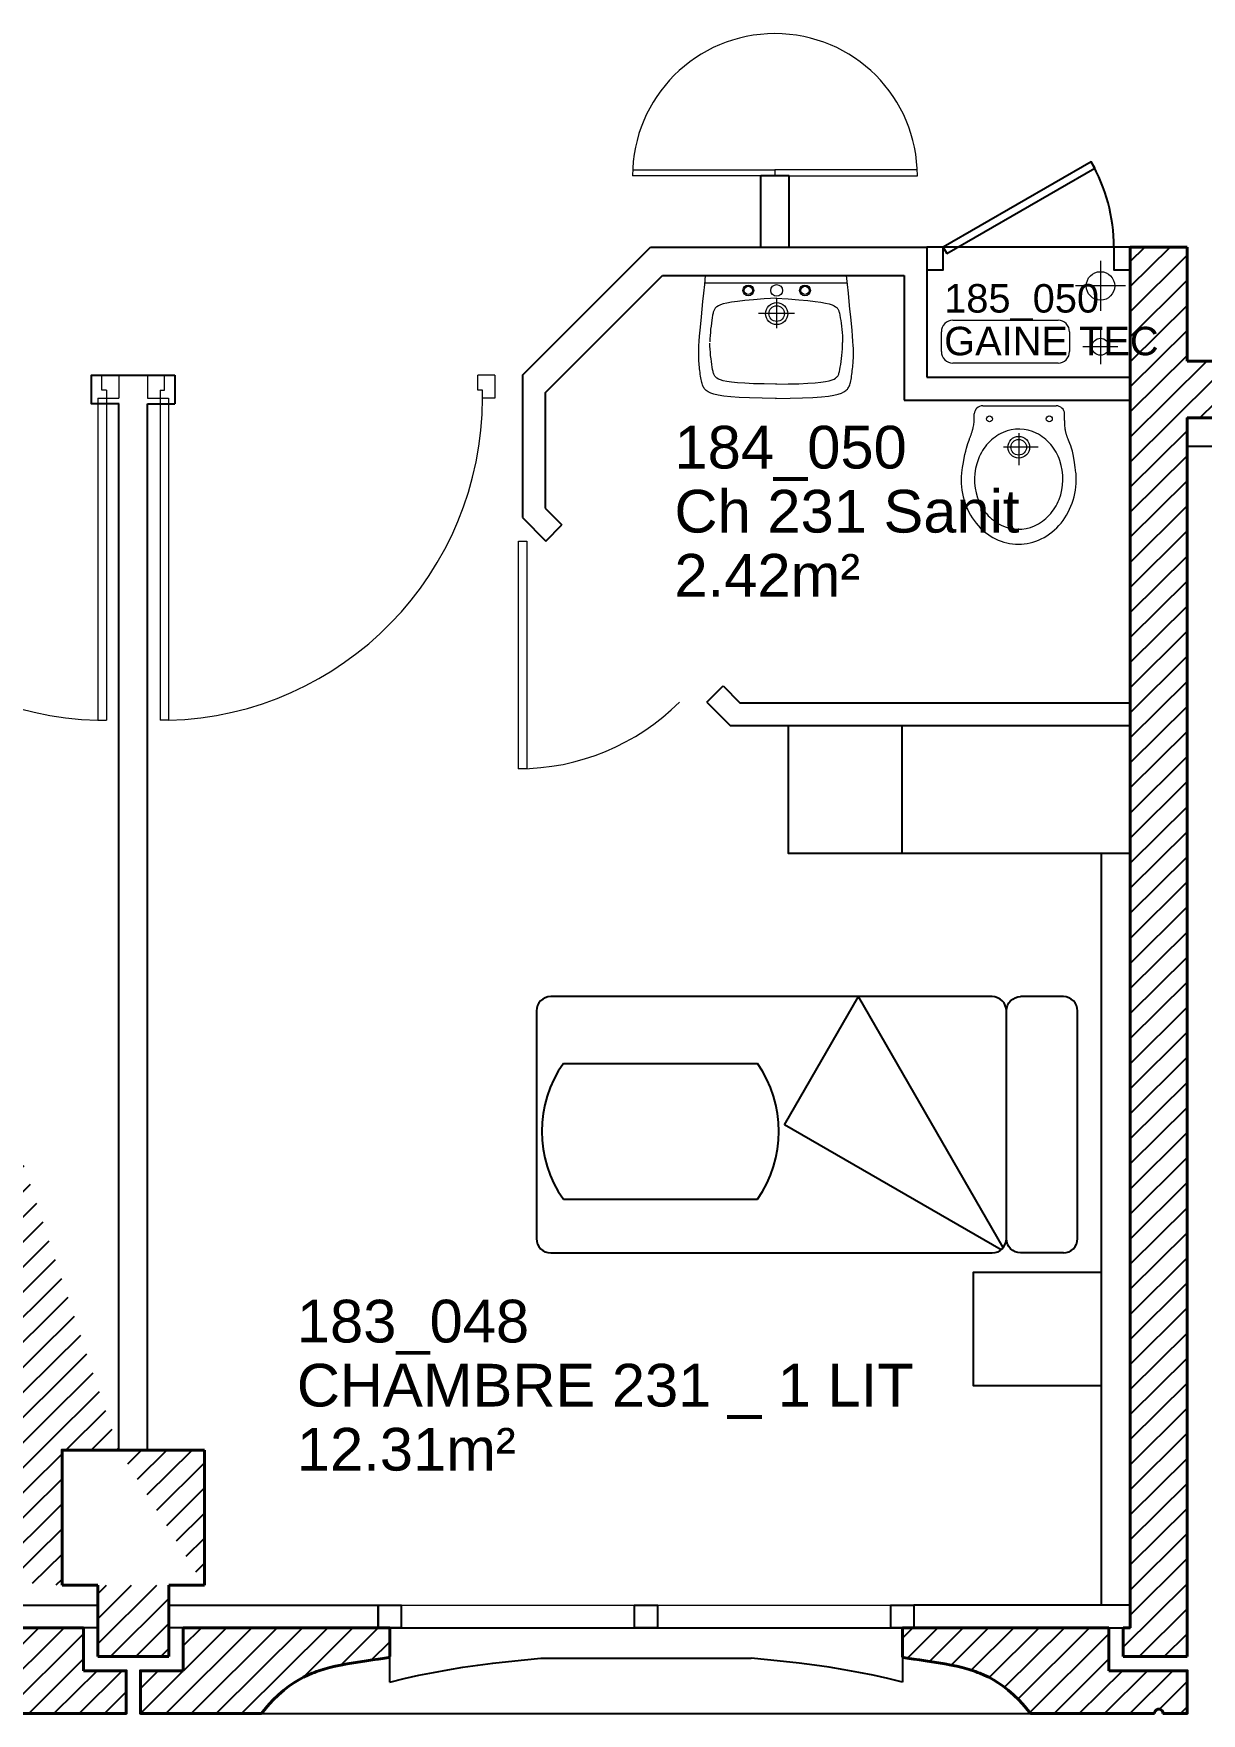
# Model space of a CAD drawing. Header units: millimetres. Extents: x -11 to 211, y -5 to 120.
# Drawn here: x 181.35 to 185.45, y 45.27 to 51.17 of the extents above; entities that cross this region are included whole.
import ezdxf

# ---------------------------------------------------------------- set-up
doc = ezdxf.new("R2010")
doc.units = ezdxf.units.MM
doc.header["$LTSCALE"] = 0.1
doc.header["$MEASUREMENT"] = 0
doc.linetypes.add('CONTINU', pattern=[0])
doc.layers.get('0').update_dxf_attribs({"linetype": 'CONTINUOUS'})
for name, color, linetype in [('32-Et futur', 30, 'CONTINUOUS'), ('400 Lits', 150, 'CONTINUOUS'), ('A_AGENC', 204, 'CONTINUOUS'), ('A_EQMP', 142, 'CONTINUOUS'), ('A_Etiqu_Gaine', 8, 'CONTINUOUS'), ('A_Etiqu_Gaine_ancien', 8, 'CONTINUOUS'), ('A_Etiqu_Gaine_code', 8, 'CONTINUOUS'), ('A_Etiqu_Local', 8, 'CONTINUOUS'), ('A_HACH_STRUC', 7, 'CONTINUOUS'), ('A_MUR_CLOIS', 7, 'CONTINU'), ('A_MURS_ALÈG', 7, 'CONTINU'), ('A_MURS_CLOI', 7, 'CONTINUOUS')]:
    doc.layers.add(name, color=color, linetype=linetype)
for name, color, linetype, lineweight in [('A_CHASS', 4, 'CONTINU', 0), ('A_MURS_STRU', 7, 'CONTINU', 40), ('A_PORTE', 8, 'CONTINU', 0), ('A_SANI', 5, 'CONTINU', 0)]:
    doc.layers.add(name, color=color, linetype=linetype, lineweight=lineweight)
doc.styles.add('Attribut', font='arial.ttf')

# ---------------------------------------------------------------- blocks, each defined once
blk = doc.blocks.new('BROCA2-G307')
at = {"layer": '400 Lits', "linetype": 'Continuous'}
for p, q in [((39.120598, 1.825005), (39.380409, 2.275005)), ((39.889137, 1.39386), (39.380409, 2.275005)), ((40.100021, 2.275005), (39.950027, 2.275005)), ((39.900024, 1.425003), (39.900024, 2.225006)), ((39.881168, 1.385891), (39.120598, 1.825005)), ((40.100021, 1.375004), (39.950027, 1.375004))]:
    blk.add_line(p, q, dxfattribs=at)
for points in [[(39.850296, 2.275005), (38.300026, 2.275005, 0.414214), (38.250026, 2.225006), (38.250023, 1.425003, 0.414214), (38.300026, 1.375003), (39.850296, 1.375004)], [(39.850021, 1.375004, 0.414213), (39.900021, 1.425003), (39.900024, 2.225006, 0.414214), (39.850021, 2.275006)], [(39.950027, 1.375004, -0.414213), (39.900027, 1.425003), (39.900024, 2.225006, -0.414214), (39.950027, 2.275006)], [(40.100021, 1.375004, 0.414213), (40.150021, 1.425003), (40.150024, 2.225006, 0.414214), (40.100021, 2.275006)]]:
    blk.add_lwpolyline(points, format="xyb", dxfattribs=at)
blk = doc.blocks.new('A_Etiqu_Local')
at = {"style": 'Attribut', "flags": 1}
for tag, p in [('CODE_HOPITAL', (-0.4463, 1.632)), ('CODE_SITE', (-0.4463, 1.407)), ('CODE_BATIMENT', (-0.4463, 1.182)), ('CODE_SECTEUR', (-0.4463, 0.957)), ('CODE_ETAGE', (-0.4463, 0.732)), ('NOM_NORMALISE', (-0.4463, -0.843)), ('SECTEUR_ACTIVITE', (-0.4463, -1.068)), ('SOUS_SECTEUR_ACTIVITE', (-0.4463, -1.293)), ('VOLUME', (-0.4463, -1.518)), ('SERVICE', (-0.4463, -1.743)), ('CODE_UG', (-0.4463, -1.968)), ('CODE_UA', (-0.4463, -2.193)), ('CODE_POLE', (-0.4463, -2.418)), ('OCCUPANT_EXTERNE', (-0.4463, -2.643)), ('DISPONIBILITE', (-0.4463, -2.868)), ('ACCES_HANDICAPES', (-0.4463, -3.093)), ('NATURE_SOL', (-0.4463, -3.318)), ('RISQUE_LABORATOIRE', (-0.4463, -3.543)), ('AMIANTE', (-0.4463, -3.768))]:
    blk.add_attdef(tag, p, '', height=0.15, dxfattribs=at)
at = {"layer": 'A_Etiqu_Local', "style": 'Attribut'}
for tag, p in [('CODE_PIECE', (-0.4463, 0.282)), ('NOM_USAGE', (-0.4463, 0.057)), ('SURFACE', (-0.4463, -0.168))]:
    blk.add_attdef(tag, p, '', height=0.15, dxfattribs=at)
blk = doc.blocks.new('A_Etiqu_Gaine')
at = {"style": 'Attribut', "flags": 1}
for tag, p in [('CODE_HOPITAL', (-0.4323, 0.8651)), ('CODE_SITE', (-0.4323, 0.7151)), ('CODE_BATIMENT', (-0.4323, 0.5651)), ('CODE_SECTEUR', (-0.4323, 0.4151)), ('CODE_ETAGE', (-0.4323, 0.2651)), ('NOM_NORMALISE', (-0.4323, -0.3349)), ('SECTEUR_ACTIVITE', (-0.4323, -0.4849)), ('SOUS_SECTEUR_ACTIVITE', (-0.4323, -0.6349)), ('SURFACE', (-0.4323, -0.7849)), ('CODE_UG', (-0.4323, -0.9349)), ('CODE_POLE', (-0.4323, -1.0849)), ('AMIANTE', (-0.4323, -1.2349))]:
    blk.add_attdef(tag, p, '', height=0.1, dxfattribs=at)
at = {"layer": 'A_Etiqu_Gaine', "style": 'Attribut'}
blk.add_attdef('NOM_USAGE', (-0.4323, -0.1849), '', height=0.1, dxfattribs=at)
at = {"layer": 'A_Etiqu_Gaine_ancien', "style": 'Attribut'}
blk.add_attdef('CODE_PIECE_ANCIEN', (-0.4323, 0.1151), '', height=0.1, dxfattribs=at)
at = {"layer": 'A_Etiqu_Gaine_code', "style": 'Attribut'}
blk.add_attdef('CODE_PIECE', (-0.4323, -0.0349), '', height=0.1, dxfattribs=at)
blk = doc.blocks.new('BROCA2-G215')
at = {"layer": '400 Lits', "linetype": 'Continuous'}
for p, q in [((24.019503, 2.063558), (24.701082, 2.063558)), ((24.019503, 1.586453), (24.701082, 1.586453))]:
    blk.add_line(p, q, dxfattribs=at)
for start, end in [(145.007771, 214.992539), (325.007913, 34.99193)]:
    blk.add_arc((24.360292, 1.825006), 0.415985, start, end, dxfattribs=at)

msp = doc.modelspace()

# ---------------------------------------------------------------- hatches: boundary and pattern name
at = {"layer": 'A_HACH_STRUC'}
h = msp.add_hatch(dxfattribs=at)
h.set_pattern_fill('ANSI31', color=8, scale=0.5, angle=359.76959, style=0)
h.paths.add_polyline_path([(201.5499, 63.0209), (201.5499, 63.5209), (202.0499, 63.5209), (202.0499, 63.0209)])
h.paths.add_polyline_path([(201.5499, 56.2709), (201.5499, 56.7709), (202.0499, 56.7709), (202.0499, 56.2709)])
h.paths.add_polyline_path([(174.7499, 59.696), (174.2499, 59.696), (174.2499, 60.196), (174.7499, 60.196)], flags=17)
h.paths.add_polyline_path([(181.4499, 52.546), (181.4499, 53.046), (181.9499, 53.046), (181.9499, 52.546)], flags=17)
h.paths.add_polyline_path([(174.7499, 52.546), (174.2499, 52.546), (174.2499, 53.046), (174.7499, 53.046)], flags=17)
h.paths.add_polyline_path([(201.7164, 49.9462), (201.9164, 49.9462), (202.0662, 49.9462), (202.0662, 50.4462), (201.5662, 50.4462), (201.5662, 49.9462)])
h.paths.add_polyline_path([(194.5, 49.9462), (194.7, 49.9462), (194.8499, 49.9462), (194.8499, 50.4462), (194.3499, 50.4462), (194.3499, 49.9462)])
h.paths.add_polyline_path([(194.5, 69.2462), (194.7, 69.2462), (194.8499, 69.2462), (194.8499, 68.7462), (194.3499, 68.7462), (194.3499, 69.2462)])
edge = h.paths.add_edge_path()
edge.add_line((181.6498, 66.5712), (181.7498, 66.5712))
edge.add_line((174.4498, 66.5712), (174.5498, 66.5712))
edge.add_line((181.825, 67.2962), (181.825, 67.0462))
edge.add_line((181.5754, 67.2962), (181.825, 67.2962))
edge.add_line((181.5754, 67.2962), (181.5754, 67.0462))
edge.add_line((181.4499, 67.0462), (181.5754, 67.0462))
edge.add_line((181.4499, 67.0462), (181.4499, 66.5712))
edge.add_line((181.4499, 66.5712), (181.6498, 66.5712))
edge.add_line((181.9499, 67.0462), (181.825, 67.0462))
edge.add_line((181.7498, 66.5712), (181.9499, 66.5712))
edge.add_line((181.9499, 66.5712), (181.9499, 67.0462))
edge.add_line((174.7499, 67.0462), (174.625, 67.0462))
edge.add_line((174.625, 67.2962), (174.625, 67.0462))
edge.add_line((174.5498, 66.5712), (174.7499, 66.5712))
edge.add_line((174.7499, 66.5712), (174.7499, 67.0462))
edge.add_line((174.3753, 67.2962), (174.3753, 67.0462))
edge.add_line((174.2499, 67.0462), (174.3753, 67.0462))
edge.add_line((174.2499, 67.0462), (174.2499, 66.5712))
edge.add_line((174.2499, 66.5712), (174.4498, 66.5712))
edge.add_line((174.3753, 67.2962), (174.625, 67.2962))
edge.add_line((181.6498, 46.1962), (181.9499, 46.1962))
edge.add_line((181.9499, 46.1962), (181.9499, 45.7212))
edge.add_line((181.4499, 45.7212), (181.4499, 46.1962))
edge.add_line((181.4499, 46.1962), (181.6498, 46.1962))
edge.add_line((181.9499, 45.7212), (181.825, 45.7212))
edge.add_line((181.825, 45.4712), (181.825, 45.7212))
edge.add_line((181.5754, 45.4712), (181.825, 45.4712))
edge.add_line((181.5754, 45.4712), (181.5754, 45.7212))
edge.add_line((181.4499, 45.7212), (181.5754, 45.7212))
edge.add_line((174.4498, 46.1962), (174.7499, 46.1962))
edge.add_line((174.7499, 46.1962), (174.7499, 45.7212))
edge.add_line((174.7499, 45.7212), (174.625, 45.7212))
edge.add_line((174.625, 45.4712), (174.625, 45.7212))
edge.add_line((174.2499, 45.7212), (174.2499, 46.1962))
edge.add_line((174.2499, 46.1962), (174.4498, 46.1962))
edge.add_line((174.3753, 45.4712), (174.3753, 45.7212))
edge.add_line((174.2499, 45.7212), (174.3753, 45.7212))
edge.add_line((174.3753, 45.4712), (174.625, 45.4712))
h = msp.add_hatch(dxfattribs=at)
h.set_pattern_fill('ANSI31', color=8, scale=0.5, angle=359.76959, style=0)
h.set_pattern_definition([(44.7696, (184.521074, 45.471174), (-0.0440161, 0.04437154), [])])
h.paths.add_polyline_path([(185.3999, 49.8211), (185.4999, 49.8211), (185.4999, 50.0211), (185.3999, 50.0211), (185.3999, 50.4211), (185.1999, 50.4211), (185.1999, 45.6512), (185.2002, 45.6512), (185.2002, 45.5712), (185.1749, 45.5712), (185.1749, 45.4712), (185.3999, 45.4712)])
h.paths.add_polyline_path([(184.5211, 50.0136), (185.3257, 50.0136), (185.3257, 50.1688), (184.5211, 50.1688)], flags=9)
h = msp.add_hatch(dxfattribs=at)
h.set_pattern_fill('ANSI31', color=8, scale=0.5, angle=359.76959, style=0)
h.set_pattern_definition([(44.7696, (180.80019, 45.27117), (-0.044016, 0.0443715), [])])
h.paths.add_polyline_path([(181.5253, 45.5712), (180.8002, 45.5712), (180.8002, 45.4712), (180.8002, 45.4683), (180.8101, 45.4665), (180.824, 45.4643), (180.8409, 45.4617), (180.8603, 45.4589), (180.8816, 45.4557), (180.9039, 45.4524), (180.9268, 45.4488), (180.9494, 45.445), (180.9712, 45.441), (180.9915, 45.4369), (181.0008, 45.4348), (181.0097, 45.4327), (181.0182, 45.4305), (181.0264, 45.4282), (181.0343, 45.4258), (181.0419, 45.4233), (181.0494, 45.4208), (181.0569, 45.418), (181.0643, 45.4152), (181.0718, 45.4122), (181.0872, 45.4056), (181.1032, 45.3981), (181.1196, 45.3893), (181.1366, 45.3791), (181.1541, 45.3671), (181.1722, 45.353), (181.1909, 45.3367), (181.2101, 45.3178), (181.2298, 45.296), (181.2502, 45.2712), (181.6752, 45.2712), (181.6752, 45.4212), (181.5253, 45.4212)])
h = msp.add_hatch(dxfattribs=at)
h.set_pattern_fill('ANSI31', color=8, scale=0.5, angle=359.76959, style=0)
h.set_pattern_definition([(44.7696, (181.72519, 45.27117), (-0.044016, 0.0443715), [])])
h.paths.add_polyline_path([(182.4089, 45.4369), (182.4292, 45.441), (182.451, 45.445), (182.4736, 45.4488), (182.4965, 45.4524), (182.5188, 45.4557), (182.54, 45.4589), (182.5595, 45.4617), (182.5764, 45.4643), (182.5903, 45.4665), (182.6002, 45.4683), (182.6002, 45.5712), (181.8751, 45.5712), (181.8751, 45.4212), (181.7252, 45.4212), (181.7252, 45.2712), (182.1502, 45.2712), (182.1705, 45.296), (182.1903, 45.3178), (182.2095, 45.3367), (182.2282, 45.353), (182.2462, 45.3671), (182.2638, 45.3791), (182.2808, 45.3893), (182.2972, 45.3981), (182.3131, 45.4056), (182.3285, 45.4122), (182.336, 45.4152), (182.3435, 45.418), (182.3509, 45.4208), (182.3585, 45.4233), (182.3661, 45.4258), (182.374, 45.4282), (182.3821, 45.4305), (182.3906, 45.4327), (182.3995, 45.4348)])
h = msp.add_hatch(dxfattribs=at)
h.set_pattern_fill('ANSI31', color=8, scale=0.5, angle=359.76959, style=0)
h.set_pattern_definition([(44.7696, (184.40019, 45.27117), (-0.044016, 0.0443715), [])])
h.paths.add_polyline_path([(185.1253, 45.5712), (184.4402, 45.5712), (184.4002, 45.5712), (184.4002, 45.4683), (184.4101, 45.4665), (184.424, 45.4643), (184.4409, 45.4617), (184.4603, 45.4589), (184.4816, 45.4557), (184.5039, 45.4524), (184.5268, 45.4488), (184.5494, 45.445), (184.5712, 45.441), (184.5915, 45.4369), (184.6008, 45.4348), (184.6097, 45.4327), (184.6182, 45.4305), (184.6264, 45.4282), (184.6343, 45.4258), (184.6419, 45.4233), (184.6494, 45.4208), (184.6569, 45.418), (184.6643, 45.4152), (184.6718, 45.4122), (184.6872, 45.4056), (184.7032, 45.3981), (184.7196, 45.3893), (184.7366, 45.3791), (184.7541, 45.3671), (184.7722, 45.353), (184.7909, 45.3367), (184.8101, 45.3178), (184.8298, 45.296), (184.8502, 45.2712), (185.2852, 45.2712, -1), (185.3152, 45.2712), (185.4002, 45.2712), (185.4002, 45.4212), (185.1253, 45.4212)])

# ---------------------------------------------------------------- linework, layer by layer
at = {"layer": '32-Et futur', "color": 8}
msp.add_line((184.0029, 50.671), (183.9029, 50.671), dxfattribs=at)
at = {"layer": 'A_AGENC', "color": 8, "linetype": 'Continuous'}
msp.add_line((185.1429, 50.4211), (184.5431, 50.4211), dxfattribs=at)
for points in [[(184.556, 50.3988), (185.0754, 50.6987), (185.0625, 50.7209), (184.5431, 50.4211)], [(184.4861, 50.4211), (184.4861, 50.3411), (184.5431, 50.3411), (184.5431, 50.4211)], [(185.1429, 50.4211), (185.1429, 50.3411), (185.1999, 50.3411), (185.1999, 50.4211)]]:
    msp.add_lwpolyline(points, close=True, dxfattribs=at)
msp.add_arc((184.5431, 50.4211), 0.5998, 359.99998, 29.99999, dxfattribs=at)
at = {"layer": 'A_CHASS', "color": 8, "linetype": 'Continuous'}
for p, q in [((182.6402, 45.6512), (183.4602, 45.6512)), ((184.3602, 45.5712), (182.6402, 45.5712))]:
    msp.add_line(p, q, dxfattribs=at)
at = {"layer": 'A_CHASS', "color": 8}
msp.add_line((183.5402, 45.6512), (184.3602, 45.6512), dxfattribs=at)
at = {"layer": 'A_EQMP', "color": 8, "linetype": 'Continuous'}
for p, q in [((184.3999, 48.2911), (184.3999, 48.7411)), ((185.0999, 45.6512), (185.0999, 48.2911))]:
    msp.add_line(p, q, dxfattribs=at)
msp.add_lwpolyline([(185.1999, 48.7411), (185.1999, 48.2911), (183.9999, 48.2911), (183.9999, 48.7411)], close=True, dxfattribs=at)
msp.add_lwpolyline([(185.0999, 46.4212), (184.6499, 46.4212), (184.6499, 46.8212), (185.0999, 46.8212)], dxfattribs=at)
at = {"layer": 'A_MUR_CLOIS', "color": 8, "linetype": 'Continuous'}
for p, q in [((183.0661, 49.9711), (183.5161, 50.4211)), ((183.5161, 50.4211), (184.4861, 50.4211)), ((184.4861, 50.4211), (184.4861, 49.964)), ((183.1461, 49.9096), (183.5575, 50.3211)), ((183.5575, 50.3211), (184.4061, 50.3211)), ((184.4061, 50.3211), (184.4061, 49.884)), ((181.8464, 49.9711), (181.8464, 49.871)), ((183.0661, 49.9711), (183.0661, 49.4711)), ((184.4861, 49.964), (185.1999, 49.964)), ((181.6497, 46.1962), (181.6497, 49.871)), ((181.75, 49.871), (181.8464, 49.8711)), ((181.75, 46.1962), (181.75, 49.871)), ((183.1461, 49.9096), (183.1461, 49.5042)), ((184.4061, 49.884), (185.1999, 49.884)), ((183.1461, 49.5042), (183.2049, 49.4455)), ((183.0661, 49.4711), (183.1483, 49.3889)), ((183.1483, 49.3889), (183.2049, 49.4455)), ((183.714, 48.8232), (183.7705, 48.8798)), ((183.7705, 48.8798), (183.8293, 48.821)), ((183.714, 48.8232), (183.7961, 48.7411)), ((183.8293, 48.8211), (185.1999, 48.8211)), ((183.7961, 48.7411), (185.1999, 48.7411))]:
    msp.add_line(p, q, dxfattribs=at)
msp.add_lwpolyline([(181.65, 49.8711), (181.5533, 49.8711), (181.5532, 49.9711), (181.8464, 49.9711)], dxfattribs=at)
for points in [[(185.4999, 49.7211), (185.3999, 49.7211), (185.3999, 49.821), (185.4999, 49.821)], [(182.5602, 45.5712), (182.5602, 45.6512), (182.6402, 45.6512), (182.6402, 45.5712)], [(183.4602, 45.5712), (183.4602, 45.6512), (183.5402, 45.6512), (183.5402, 45.5712)], [(184.3602, 45.5712), (184.3602, 45.6512), (184.4402, 45.6512), (184.4402, 45.5712)]]:
    msp.add_lwpolyline(points, close=True, dxfattribs=at)
at = {"layer": 'A_MUR_CLOIS', "color": 8}
msp.add_lwpolyline([(184.4402, 45.5712), (185.2002, 45.5712), (185.2002, 45.6512), (184.4402, 45.6512)], close=True, dxfattribs=at)
at = {"layer": 'A_MURS_ALÈG', "color": 8, "ltscale": 200}
for p, q in [((183.1308, 45.4646), (183.8696, 45.4646)), ((182.1502, 45.2712), (184.8502, 45.2712))]:
    msp.add_line(p, q, dxfattribs=at)
for points in [[(182.6002, 45.3812), (182.6002, 45.5712), (184.4002, 45.5712), (184.4002, 45.3812)], [(182.6002, 45.3812), (182.6513, 45.3936), (182.7024, 45.405), (182.7535, 45.4153), (182.8048, 45.4247), (182.8567, 45.4332), (182.9093, 45.4408), (182.9627, 45.4477), (183.0174, 45.4539), (183.0733, 45.4595), (183.1308, 45.4646)], [(184.4002, 45.3812), (184.349, 45.3936), (184.298, 45.405), (184.2469, 45.4153), (184.1956, 45.4247), (184.1437, 45.4332), (184.0911, 45.4408), (184.0376, 45.4477), (183.983, 45.4539), (183.9271, 45.4595), (183.8696, 45.4646)]]:
    msp.add_lwpolyline(points, dxfattribs=at)
at = {"layer": 'A_MURS_CLOI', "color": 8}
for p, q in [((183.9029, 50.421), (183.9029, 50.671)), ((184.0029, 50.421), (184.0029, 50.671))]:
    msp.add_line(p, q, dxfattribs=at)
msp.add_lwpolyline([(180.8402, 45.5712), (180.8402, 45.6512), (181.5754, 45.6512), (181.5754, 45.5712)], close=True, dxfattribs=at)
for points in [[(181.825, 45.6512), (182.5602, 45.6512), (182.5602, 45.5712), (181.825, 45.5712)], [(181.825, 45.6512), (181.825, 45.5712)]]:
    msp.add_lwpolyline(points, dxfattribs=at)
at = {"layer": 'A_MURS_STRU', "color": 8, "linetype": 'Continuous'}
for p, q in [((185.1999, 50.4211), (185.3999, 50.4211)), ((185.1999, 45.5712), (185.1999, 50.4211)), ((185.3999, 50.0211), (185.3999, 50.4211)), ((185.3999, 50.0211), (185.4999, 50.0211)), ((185.3999, 49.8211), (185.4999, 49.8211)), ((185.3999, 45.4712), (185.3999, 49.8211)), ((181.4499, 45.7212), (181.5754, 45.7212)), ((181.5754, 45.4712), (181.5754, 45.7212)), ((181.825, 45.4712), (181.825, 45.7212)), ((181.9499, 45.7212), (181.825, 45.7212)), ((180.8002, 45.5712), (181.5253, 45.5712)), ((181.5253, 45.4212), (181.5253, 45.5712)), ((181.8751, 45.4212), (181.8751, 45.5712)), ((182.6002, 45.5712), (181.8751, 45.5712)), ((182.6002, 45.4712), (182.6002, 45.5712)), ((184.4001, 45.4684), (184.4002, 45.5712)), ((184.4002, 45.5712), (185.1253, 45.5712)), ((185.1253, 45.4212), (185.1253, 45.5712)), ((185.1749, 45.5712), (185.1999, 45.5712)), ((185.1749, 45.4712), (185.1749, 45.5712)), ((181.5754, 45.4712), (181.825, 45.4712)), ((185.3999, 45.4712), (185.1749, 45.4712))]:
    msp.add_line(p, q, dxfattribs=at)
at = {"layer": 'A_MURS_STRU', "color": 8}
msp.add_line((181.8751, 45.5712), (182.6002, 45.5712), dxfattribs=at)
at = {"layer": 'A_MURS_STRU', "color": 8, "linetype": 'Continuous'}
for points in [[(181.4499, 45.7212), (181.4499, 46.1962), (181.9499, 46.1962)], [(181.9499, 46.1962), (181.9499, 45.7212)], [(182.1502, 45.2712), (182.1705, 45.296), (182.1903, 45.3178), (182.2095, 45.3367), (182.2282, 45.353), (182.2462, 45.3671), (182.2638, 45.3791), (182.2808, 45.3893), (182.2972, 45.3981), (182.3131, 45.4056), (182.3285, 45.4122), (182.3285, 45.4122), (182.336, 45.4152), (182.3435, 45.418), (182.3509, 45.4208), (182.3585, 45.4233), (182.3661, 45.4258), (182.374, 45.4282), (182.3821, 45.4305), (182.3906, 45.4327), (182.3995, 45.4348), (182.4089, 45.4369), (182.4089, 45.4369), (182.4292, 45.441), (182.451, 45.445), (182.4736, 45.4488), (182.4965, 45.4524), (182.5188, 45.4557), (182.54, 45.4589), (182.5595, 45.4617), (182.5764, 45.4643), (182.5903, 45.4665), (182.6003, 45.4684)], [(184.8502, 45.2712), (184.8298, 45.296), (184.8101, 45.3178), (184.7909, 45.3367), (184.7722, 45.353), (184.7541, 45.3671), (184.7366, 45.3791), (184.7196, 45.3893), (184.7032, 45.3981), (184.6872, 45.4056), (184.6718, 45.4122), (184.6718, 45.4122), (184.6643, 45.4152), (184.6569, 45.418), (184.6494, 45.4208), (184.6419, 45.4233), (184.6343, 45.4258), (184.6264, 45.4282), (184.6182, 45.4305), (184.6097, 45.4327), (184.6008, 45.4348), (184.5915, 45.4369), (184.5915, 45.4369), (184.5712, 45.441), (184.5494, 45.445), (184.5268, 45.4488), (184.5039, 45.4524), (184.4816, 45.4557), (184.4603, 45.4589), (184.4409, 45.4617), (184.424, 45.4643), (184.4101, 45.4665), (184.4001, 45.4684)], [(181.5253, 45.4212), (181.6752, 45.4212), (181.6752, 45.2712), (181.2502, 45.2712)], [(181.8751, 45.4212), (181.7252, 45.4212), (181.7252, 45.2712), (182.1502, 45.2712)], [(185.1253, 45.4212), (185.4002, 45.4212), (185.4002, 45.2712), (185.3152, 45.2712)], [(185.2852, 45.2712), (184.8502, 45.2712)]]:
    msp.add_lwpolyline(points, dxfattribs=at)
msp.add_arc((185.3002, 45.2712), 0.015, 359.99998, 180.00001, dxfattribs=at)
at = {"layer": 'A_PORTE', "color": 8}
for p, q in [((183.4529, 50.6925), (183.9529, 50.6925)), ((184.4529, 50.6925), (183.9529, 50.6925)), ((183.9529, 50.6925), (183.9529, 50.671)), ((183.9529, 50.6925), (183.9529, 50.671)), ((183.9529, 50.671), (183.4529, 50.671)), ((183.9529, 50.671), (184.4529, 50.671))]:
    msp.add_line(p, q, dxfattribs=at)
at = {"layer": 'A_PORTE', "color": 8, "linetype": 'Continuous'}
for p, q in [((181.5898, 49.9188), (181.5898, 49.971)), ((181.6497, 49.971), (181.5898, 49.971)), ((181.6058, 49.9188), (181.5898, 49.9188)), ((181.6058, 49.9188), (181.6058, 48.7594)), ((181.6497, 49.971), (181.6497, 49.891)), ((181.7499, 49.971), (181.7499, 49.891)), ((181.7499, 49.971), (181.8098, 49.971)), ((181.7938, 49.9188), (181.7938, 48.7594)), ((181.7938, 49.9188), (181.8098, 49.9188)), ((181.8098, 49.9188), (181.8098, 49.971)), ((182.9098, 49.9188), (182.9098, 49.971)), ((182.9697, 49.971), (182.9098, 49.971)), ((182.9258, 49.9188), (182.9098, 49.9188)), ((182.9258, 49.891), (182.9258, 49.9188)), ((182.9697, 49.971), (182.9697, 49.891)), ((181.5758, 49.891), (181.5758, 48.7594)), ((181.5758, 49.891), (181.6497, 49.891)), ((181.7499, 49.891), (181.8238, 49.891)), ((181.8238, 49.891), (181.8238, 48.7594)), ((182.9697, 49.891), (182.9258, 49.891)), ((181.5758, 48.7594), (181.6058, 48.7594)), ((181.8238, 48.7594), (181.7938, 48.7594))]:
    msp.add_line(p, q, dxfattribs=at)
msp.add_lwpolyline([(183.0819, 49.3889), (183.0819, 48.5889), (183.0519, 48.5889), (183.0519, 49.3889)], close=True, dxfattribs=at)
at = {"layer": 'A_PORTE', "color": 8}
for centre, radius, start, end in [((183.9529, 50.671), 0.5, 90.00001, 180), ((183.9529, 50.671), 0.5, 0, 89.99999), ((181.6058, 49.891), 1.132, 180, 268.48138), ((181.7938, 49.891), 1.132, 271.51862, 360)]:
    msp.add_arc(centre, radius, start, end, dxfattribs=at)
at = {"layer": 'A_PORTE', "color": 8, "linetype": 'Continuous'}
msp.add_arc((183.0519, 49.3889), 0.8, 270, 315.00002, dxfattribs=at)
at = {"layer": 'A_SANI', "color": 8, "linetype": 'Continuous'}
for p, q in [((185.0957, 50.3727), (185.0957, 50.197)), ((183.7092, 50.3211), (184.2045, 50.3211)), ((183.7092, 50.2961), (184.2045, 50.2961)), ((185.1836, 50.2848), (185.0079, 50.2848)), ((183.7447, 50.2085), (183.743, 50.2066)), ((183.7466, 50.2102), (183.7447, 50.2085)), ((183.7488, 50.2119), (183.7466, 50.2102)), ((183.7542, 50.2153), (183.7488, 50.2119)), ((183.7615, 50.2185), (183.7542, 50.2153)), ((183.7712, 50.2216), (183.7615, 50.2185)), ((183.784, 50.2246), (183.7712, 50.2216)), ((183.8004, 50.2276), (183.784, 50.2246)), ((183.8211, 50.2305), (183.8004, 50.2276)), ((183.8467, 50.2334), (183.8211, 50.2305)), ((183.8779, 50.2363), (183.8467, 50.2334)), ((183.9151, 50.2392), (183.8779, 50.2363)), ((183.959, 50.2422), (183.9151, 50.2392)), ((183.9557, 50.2422), (183.9996, 50.2392)), ((183.9588, 50.2386), (183.9588, 50.1364)), ((183.9996, 50.2392), (184.0369, 50.2363)), ((184.0369, 50.2363), (184.068, 50.2334)), ((184.068, 50.2334), (184.0936, 50.2305)), ((184.0936, 50.2305), (184.1143, 50.2276)), ((184.1143, 50.2276), (184.1308, 50.2246)), ((184.1308, 50.2246), (184.1435, 50.2216)), ((184.1435, 50.2216), (184.1532, 50.2185)), ((184.1532, 50.2185), (184.1605, 50.2153)), ((184.1605, 50.2153), (184.1659, 50.2119)), ((184.1659, 50.2119), (184.1681, 50.2102)), ((184.1681, 50.2102), (184.17, 50.2085)), ((184.17, 50.2085), (184.1717, 50.2066)), ((183.7296, 50.154), (183.7283, 50.1435)), ((183.731, 50.164), (183.7296, 50.154)), ((183.7325, 50.1732), (183.731, 50.164)), ((183.734, 50.1816), (183.7325, 50.1732)), ((183.7356, 50.1889), (183.734, 50.1816)), ((183.7364, 50.1921), (183.7356, 50.1889)), ((183.7373, 50.1951), (183.7364, 50.1921)), ((183.7382, 50.1978), (183.7373, 50.1951)), ((183.7392, 50.2002), (183.7382, 50.1978)), ((183.7403, 50.2025), (183.7392, 50.2002)), ((183.7416, 50.2046), (183.7403, 50.2025)), ((183.743, 50.2066), (183.7416, 50.2046)), ((184.022, 50.1875), (183.8956, 50.1875)), ((184.1717, 50.2066), (184.1732, 50.2046)), ((184.1732, 50.2046), (184.1744, 50.2025)), ((184.1744, 50.2025), (184.1756, 50.2002)), ((184.1756, 50.2002), (184.1766, 50.1978)), ((184.1766, 50.1978), (184.1775, 50.1951)), ((184.1775, 50.1951), (184.1783, 50.1921)), ((184.1783, 50.1921), (184.1791, 50.1889)), ((184.1791, 50.1889), (184.1807, 50.1816)), ((184.1807, 50.1816), (184.1823, 50.1732)), ((184.1823, 50.1732), (184.1838, 50.1639)), ((184.1838, 50.1639), (184.1852, 50.1539)), ((184.1852, 50.1539), (184.1865, 50.1433)), ((184.5771, 50.164), (184.9471, 50.164)), ((183.7247, 50.0994), (183.7243, 50.0886)), ((183.7253, 50.1104), (183.7247, 50.0994)), ((183.7261, 50.1216), (183.7253, 50.1104)), ((183.7271, 50.1327), (183.7261, 50.1216)), ((183.7283, 50.1435), (183.7271, 50.1327)), ((184.1865, 50.1433), (184.1876, 50.1322)), ((184.1876, 50.1322), (184.1886, 50.1208)), ((184.1886, 50.1208), (184.1895, 50.1093)), ((184.1895, 50.1093), (184.1901, 50.0978)), ((184.1901, 50.0978), (184.1905, 50.0864)), ((184.5371, 50.054), (184.5371, 50.124)), ((184.9871, 50.124), (184.9871, 50.054)), ((185.0957, 50.1325), (185.0957, 50.0096)), ((183.7247, 50.0735), (183.7243, 50.0843)), ((183.7253, 50.0625), (183.7247, 50.0735)), ((183.7261, 50.0513), (183.7253, 50.0625)), ((183.7271, 50.0402), (183.7261, 50.0513)), ((183.7283, 50.0293), (183.7271, 50.0402)), ((184.1865, 50.0296), (184.1876, 50.0407)), ((184.1876, 50.0407), (184.1886, 50.0521)), ((184.1886, 50.0521), (184.1895, 50.0636)), ((184.1895, 50.0636), (184.1901, 50.0751)), ((184.1901, 50.0751), (184.1905, 50.0865)), ((185.1572, 50.0711), (185.0343, 50.0711)), ((183.7296, 50.0188), (183.7283, 50.0293)), ((183.731, 50.0089), (183.7296, 50.0188)), ((183.7325, 49.9997), (183.731, 50.0089)), ((183.734, 49.9913), (183.7325, 49.9997)), ((183.7356, 49.984), (183.734, 49.9913)), ((183.7364, 49.9808), (183.7356, 49.984)), ((183.7373, 49.9778), (183.7364, 49.9808)), ((183.7382, 49.9751), (183.7373, 49.9778)), ((183.7392, 49.9727), (183.7382, 49.9751)), ((183.7403, 49.9704), (183.7392, 49.9727)), ((184.1744, 49.9704), (184.1756, 49.9727)), ((184.1756, 49.9727), (184.1766, 49.9751)), ((184.1766, 49.9751), (184.1775, 49.9778)), ((184.1775, 49.9778), (184.1783, 49.9808)), ((184.1783, 49.9808), (184.1791, 49.984)), ((184.1791, 49.984), (184.1807, 49.9913)), ((184.1807, 49.9913), (184.1823, 49.9997)), ((184.1823, 49.9997), (184.1838, 50.009)), ((184.1838, 50.009), (184.1852, 50.019)), ((184.1852, 50.019), (184.1865, 50.0296)), ((184.9471, 50.014), (184.5771, 50.014)), ((183.7416, 49.9683), (183.7403, 49.9704)), ((183.743, 49.9663), (183.7416, 49.9683)), ((183.7447, 49.9644), (183.743, 49.9663)), ((183.7466, 49.9627), (183.7447, 49.9644)), ((183.7488, 49.961), (183.7466, 49.9627)), ((183.7542, 49.9576), (183.7488, 49.961)), ((183.7615, 49.9545), (183.7542, 49.9576)), ((183.7712, 49.9516), (183.7615, 49.9545)), ((183.784, 49.9489), (183.7712, 49.9516)), ((183.8004, 49.9465), (183.784, 49.9489)), ((183.8211, 49.9444), (183.8004, 49.9465)), ((183.8467, 49.9427), (183.8211, 49.9444)), ((183.8779, 49.9414), (183.8467, 49.9427)), ((183.9151, 49.9406), (183.8779, 49.9414)), ((183.959, 49.9402), (183.9151, 49.9406)), ((183.9557, 49.9402), (183.9996, 49.9406)), ((183.9996, 49.9406), (184.0369, 49.9414)), ((184.0369, 49.9414), (184.068, 49.9427)), ((184.068, 49.9427), (184.0936, 49.9444)), ((184.0936, 49.9444), (184.1143, 49.9465)), ((184.1143, 49.9465), (184.1308, 49.9489)), ((184.1308, 49.9489), (184.1435, 49.9516)), ((184.1435, 49.9516), (184.1532, 49.9545)), ((184.1532, 49.9545), (184.1605, 49.9576)), ((184.1605, 49.9576), (184.1659, 49.961)), ((184.1659, 49.961), (184.1681, 49.9627)), ((184.1681, 49.9627), (184.17, 49.9644)), ((184.17, 49.9644), (184.1717, 49.9663)), ((184.1717, 49.9663), (184.1732, 49.9683)), ((184.1732, 49.9683), (184.1744, 49.9704)), ((184.6825, 49.864), (184.9397, 49.864)), ((184.6524, 49.832), (184.6525, 49.8352)), ((184.9698, 49.832), (184.9697, 49.8352)), ((184.8087, 49.7671), (184.8087, 49.6548)), ((184.877, 49.7182), (184.755, 49.7182))]:
    msp.add_line(p, q, dxfattribs=at)
for points in [[(183.9588, 49.8893), (183.9074, 49.8901), (183.8638, 49.8914), (183.8274, 49.8931), (183.7974, 49.8954), (183.7731, 49.898), (183.7538, 49.9011), (183.7387, 49.9046), (183.7272, 49.9084), (183.7185, 49.9126), (183.7119, 49.9172), (183.7119, 49.9172), (183.7091, 49.9195), (183.7067, 49.922), (183.7046, 49.9247), (183.7027, 49.9275), (183.701, 49.9306), (183.6995, 49.934), (183.6982, 49.9377), (183.6969, 49.9417), (183.6958, 49.9461), (183.6948, 49.951), (183.6948, 49.951), (183.6937, 49.9563), (183.6927, 49.962), (183.6918, 49.9681), (183.6908, 49.9743), (183.69, 49.9808), (183.6892, 49.9874), (183.6884, 49.9939), (183.6877, 50.0004), (183.6871, 50.0068), (183.6866, 50.013), (183.6866, 50.013), (183.6861, 50.0189), (183.6857, 50.0246), (183.6854, 50.0302), (183.6852, 50.0358), (183.6851, 50.0415), (183.6851, 50.0473), (183.6851, 50.0533), (183.6853, 50.0597), (183.6856, 50.0665), (183.6859, 50.0738), (183.6859, 50.0738), (183.687, 50.0902), (183.6885, 50.1088), (183.6903, 50.1294), (183.6924, 50.1521), (183.6947, 50.1765), (183.6973, 50.2026), (183.7001, 50.2303), (183.7031, 50.2593), (183.7061, 50.2896), (183.7092, 50.3211)], [(183.9549, 49.8893), (184.0063, 49.8901), (184.0499, 49.8914), (184.0863, 49.8931), (184.1163, 49.8954), (184.1406, 49.898), (184.1599, 49.9011), (184.1749, 49.9046), (184.1865, 49.9084), (184.1952, 49.9126), (184.2018, 49.9172), (184.2018, 49.9172), (184.2045, 49.9195), (184.207, 49.922), (184.2091, 49.9247), (184.211, 49.9275), (184.2127, 49.9306), (184.2142, 49.934), (184.2155, 49.9377), (184.2167, 49.9417), (184.2179, 49.9461), (184.2189, 49.951), (184.2189, 49.951), (184.22, 49.9563), (184.221, 49.962), (184.2219, 49.9681), (184.2228, 49.9743), (184.2237, 49.9808), (184.2245, 49.9874), (184.2253, 49.9939), (184.226, 50.0004), (184.2266, 50.0068), (184.2271, 50.013), (184.2271, 50.013), (184.2276, 50.0189), (184.228, 50.0246), (184.2283, 50.0302), (184.2285, 50.0358), (184.2286, 50.0415), (184.2286, 50.0473), (184.2285, 50.0533), (184.2284, 50.0597), (184.2281, 50.0665), (184.2277, 50.0738), (184.2277, 50.0738), (184.2267, 50.0902), (184.2252, 50.1088), (184.2234, 50.1294), (184.2213, 50.1521), (184.2189, 50.1765), (184.2163, 50.2026), (184.2135, 50.2303), (184.2106, 50.2593), (184.2076, 50.2896), (184.2045, 50.3211)], [(184.6085, 49.6279), (184.6114, 49.6473), (184.6143, 49.6645), (184.6172, 49.6796), (184.62, 49.693), (184.6227, 49.7046), (184.6254, 49.7147), (184.6279, 49.7235), (184.6303, 49.7311), (184.6325, 49.7377), (184.6345, 49.7435), (184.6345, 49.7435), (184.6355, 49.7461), (184.6364, 49.7485), (184.6373, 49.7509), (184.6381, 49.7531), (184.6389, 49.7552), (184.6397, 49.7573), (184.6404, 49.7594), (184.6412, 49.7614), (184.6419, 49.7635), (184.6427, 49.7655), (184.6427, 49.7655), (184.6434, 49.7677), (184.6441, 49.7699), (184.6448, 49.7721), (184.6455, 49.7743), (184.6462, 49.7766), (184.6469, 49.7789), (184.6475, 49.7811), (184.6481, 49.7834), (184.6487, 49.7857), (184.6492, 49.788), (184.6492, 49.788), (184.6501, 49.7924), (184.6508, 49.7967), (184.6513, 49.801), (184.6517, 49.8053), (184.652, 49.8095), (184.6522, 49.8138), (184.6523, 49.8182), (184.6524, 49.8227), (184.6524, 49.8273), (184.6524, 49.832)], [(185.0089, 49.6279), (185.0072, 49.6473), (185.0051, 49.6645), (185.0027, 49.6796), (185, 49.693), (184.9971, 49.7046), (184.9942, 49.7147), (184.9913, 49.7235), (184.9885, 49.7311), (184.9858, 49.7377), (184.9834, 49.7435), (184.9834, 49.7435), (184.9823, 49.7461), (184.9813, 49.7485), (184.9803, 49.7509), (184.9794, 49.7531), (184.9786, 49.7552), (184.9778, 49.7573), (184.9771, 49.7594), (184.9765, 49.7614), (184.9759, 49.7635), (184.9753, 49.7655), (184.9753, 49.7655), (184.9748, 49.7677), (184.9743, 49.7699), (184.9738, 49.7721), (184.9734, 49.7743), (184.973, 49.7766), (184.9726, 49.7789), (184.9723, 49.7811), (184.972, 49.7834), (184.9717, 49.7857), (184.9714, 49.788), (184.9714, 49.788), (184.971, 49.7924), (184.9707, 49.7967), (184.9704, 49.801), (184.9702, 49.8053), (184.97, 49.8095), (184.9699, 49.8138), (184.9699, 49.8182), (184.9698, 49.8227), (184.9698, 49.8273), (184.9698, 49.832)]]:
    msp.add_lwpolyline(points, dxfattribs=at)
for points in [[(184.8638, 49.442, 0.102556), (184.9159, 49.4794, 0.093461), (184.9504, 49.5347, 0.177131), (184.9533, 49.6712, 0.093461), (184.921, 49.7279, 0.102556), (184.8705, 49.7675, 0.222933), (184.7536, 49.7699, 0.102556), (184.7015, 49.7325, 0.093461), (184.6669, 49.6771, 0.177284), (184.6641, 49.5407, 0.093461), (184.6963, 49.4839, 0.102556), (184.7469, 49.4444, 0.22278), (184.8637, 49.442)], [(184.6078, 49.6272, 0.092772), (184.6171, 49.5322, 0.098236), (184.6587, 49.452, 0.108258), (184.7276, 49.3963, 0.11669), (184.8076, 49.3774, 0.116228), (184.8878, 49.3963, 0.107322), (184.9572, 49.452, 0.097518), (184.9996, 49.5323, 0.092603), (185.0098, 49.6272, 0.094447)]]:
    msp.add_lwpolyline(points, format="xyb", dxfattribs=at)
for centre, radius in [((185.0957, 50.2848), 0.05), ((183.8593, 50.269), 0.0189), ((183.8593, 50.269), 0.0144), ((183.9588, 50.269), 0.0204), ((184.0583, 50.269), 0.0189), ((184.0583, 50.269), 0.0144), ((183.9588, 50.1875), 0.0387), ((183.9588, 50.1875), 0.0274), ((185.0957, 50.0711), 0.03), ((184.7061, 49.8179), 0.0105), ((184.9161, 49.8179), 0.0105), ((184.8087, 49.7182), 0.0383), ((184.8087, 49.7182), 0.0276)]:
    msp.add_circle(centre, radius, dxfattribs=at)
for centre, radius, start, end in [((184.5771, 50.124), 0.04, 89.99924, 179.99933), ((184.9471, 50.124), 0.04, 359.99996, 90.00004), ((184.5771, 50.054), 0.04, 179.99924, 269.99933), ((184.9471, 50.054), 0.04, 269.99924, 359.99933), ((184.6825, 49.834), 0.03, 90, 177.81647), ((184.9397, 49.834), 0.03, 2.18353, 90)]:
    msp.add_arc(centre, radius, start, end, dxfattribs=at)

# ---------------------------------------------------------------- block references
at = {"layer": 'A_EQMP', "color": 8}
for name, p in [('BROCA2-G307', (144.8654, 45.5137)), ('BROCA2-G215', (159.1904, 45.4903))]:
    msp.add_blockref(name, p, dxfattribs=at)
at = {"layer": 'A_Etiqu_Gaine', "color": 8}
msp.add_blockref('A_Etiqu_Gaine', (184.9793, 50.2261), dxfattribs=at).add_auto_attribs({'CODE_PIECE': '185_050', 'NOM_USAGE': 'GAINE TEC'})
at = {"layer": 'A_Etiqu_Local', "color": 8}
ref = msp.add_blockref('A_Etiqu_Local', (184.0463, 49.3616), dxfattribs=at)
ref.add_attrib('CODE_PIECE', '184_050', (183.6, 49.6435), dxfattribs={"height": 0.15, "style": 'Attribut'})
ref.add_attrib('NOM_USAGE', 'Ch 231 Sanit', (183.6, 49.4185), dxfattribs={"height": 0.15, "style": 'Attribut'})
ref.add_attrib('SURFACE', '2.42m²', (183.6, 49.1935), dxfattribs={"height": 0.15, "style": 'Attribut'})
ref = msp.add_blockref('A_Etiqu_Local', (182.7205, 46.292), dxfattribs=at)
ref.add_attrib('CODE_PIECE', '183_048', (182.2742, 46.574), dxfattribs={"height": 0.15, "style": 'Attribut'})
ref.add_attrib('NOM_USAGE', 'CHAMBRE 231 _ 1 LIT', (182.2742, 46.349), dxfattribs={"height": 0.15, "style": 'Attribut'})
ref.add_attrib('SURFACE', '12.31m²', (182.2742, 46.124), dxfattribs={"height": 0.15, "style": 'Attribut'})

doc.saveas('drawing.dxf')
